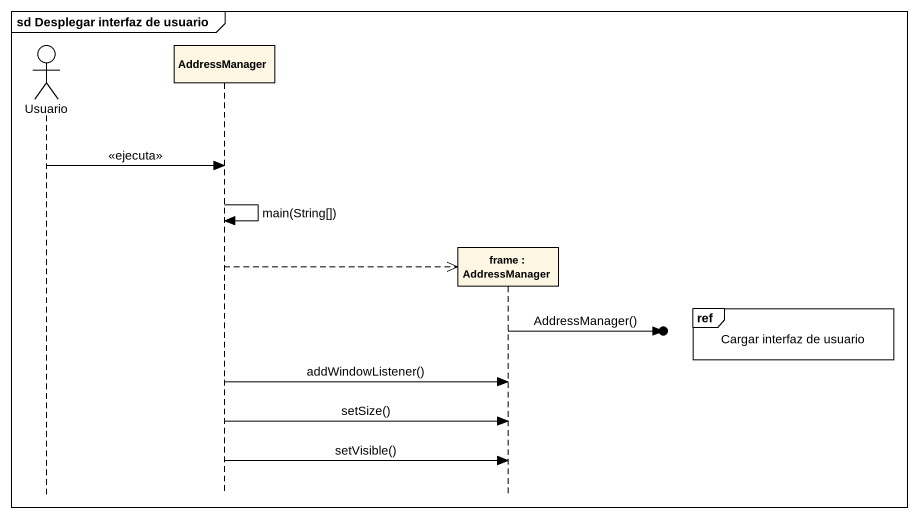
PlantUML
@startuml
mainframe sd Desplegar interfaz de usuario
hide footbox
actor Usuario
participant AddressManager
participant "frame : AddressManager" as frame_

Usuario -> AddressManager : <<ejecuta>>
AddressManager -> AddressManager : main(String[])
AddressManager -->> frame_ **
ref over frame_ : Cargar interfaz de usuario
frame_ ->o] : AddressManager()
AddressManager -> frame_ : addWindowListener()
AddressManager -> frame_ : setSize()
AddressManager -> frame_ : setVisible()
@enduml
